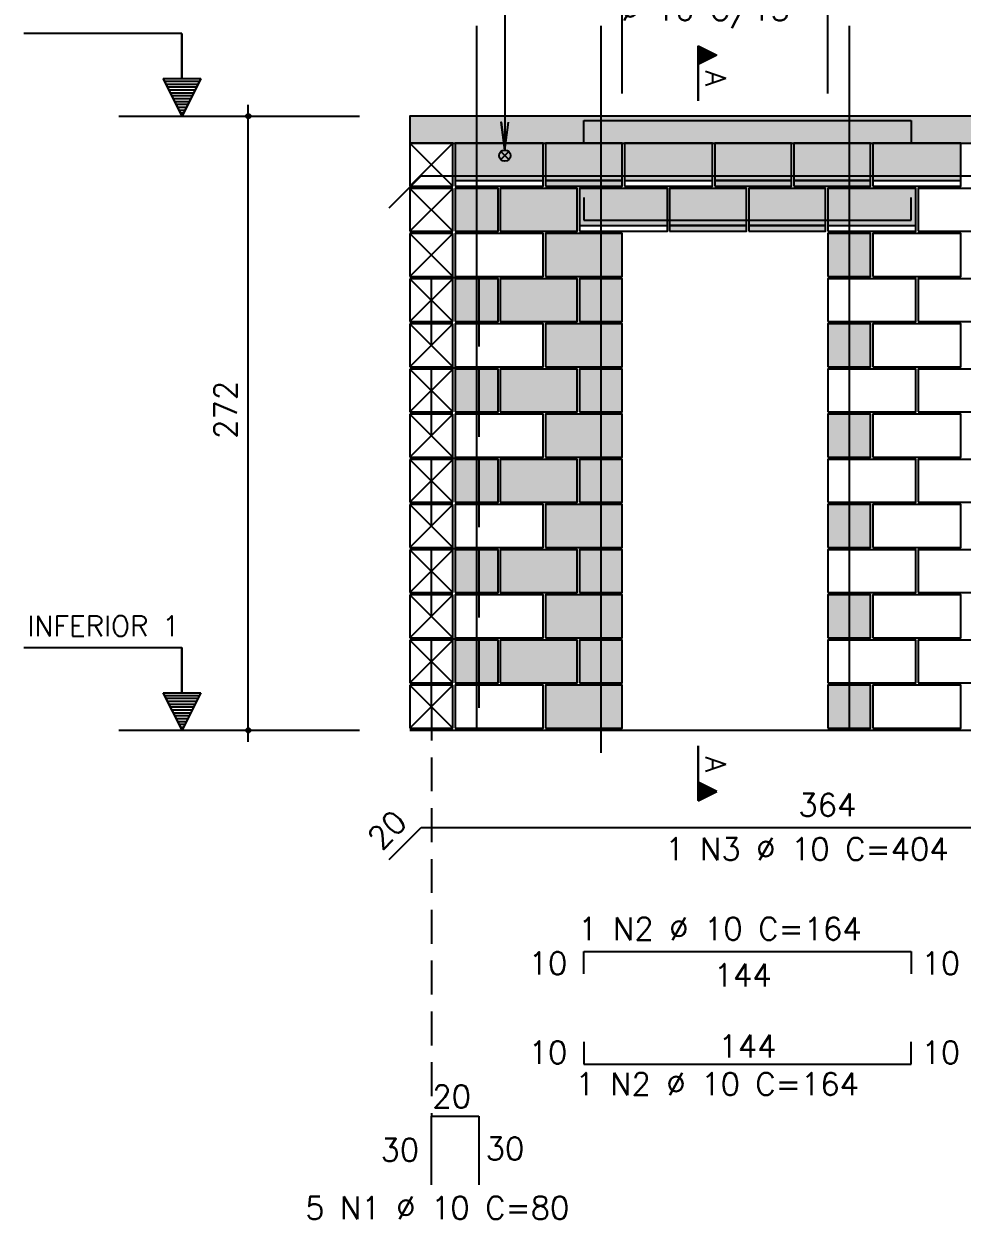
# Model space of a CAD drawing. Extents: x -1.9 to 86, y -1.6 to 60.9.
# Drawn here: x 22.91 to 31.22, y 44.72 to 55.3 of the extents above; entities that cross this region are included whole.
import ezdxf

# ---------------------------------------------------------------- set-up
doc = ezdxf.new("R2010")
doc.units = 0
doc.header["$MEASUREMENT"] = 0
doc.linetypes.add('ESTILO_TQS_0001', pattern=[0.45, 0.3, -0.15])
for name, color, linetype in [('PENA_01', 1, 'CONTINUOUS'), ('PENA_02', 2, 'CONTINUOUS'), ('PENA_03', 3, 'CONTINUOUS'), ('PENA_05', 5, 'CONTINUOUS'), ('PENA_09', 254, 'CONTINUOUS'), ('PENA_11', 252, 'CONTINUOUS'), ('PENA_21', 100, 'CONTINUOUS'), ('PENA_23', 50, 'CONTINUOUS')]:
    doc.layers.add(name, color=color, linetype=linetype)
doc.styles.get("Standard").update_dxf_attribs({"font": 'ROMANS.SHX'})

msp = doc.modelspace()

# ---------------------------------------------------------------- linework, layer by layer
at = {"layer": 'PENA_01', "linetype": 'Continuous'}
for p, q in [((28.206489, 54.687978), (28.206489, 55.839915)), ((30.026489, 54.687978), (30.026489, 55.839915)), ((23.748133, 54.487978), (25.878997, 54.487978)), ((27.131322, 54.173333), (27.202032, 54.102623)), ((27.131322, 54.102623), (27.202032, 54.173333)), ((26.726489, 53.917978), (27.506489, 53.917978)), ((27.526489, 53.917978), (28.206489, 53.917978)), ((28.226489, 53.917978), (29.006489, 53.917978)), ((29.026489, 53.917978), (29.706489, 53.917978)), ((29.726489, 53.917978), (30.406489, 53.917978)), ((30.426489, 53.917978), (31.206489, 53.917978)), ((27.826489, 53.517978), (28.606489, 53.517978)), ((28.626489, 53.517978), (29.306489, 53.517978)), ((29.326489, 53.517978), (30.006489, 53.517978)), ((30.026489, 53.517978), (30.806489, 53.517978)), ((23.748133, 49.047978), (25.878997, 49.047978))]:
    msp.add_line(p, q, dxfattribs=at)
at = {"layer": 'PENA_01', "linetype": 'ESTILO_TQS_0001'}
msp.add_line((26.516489, 49.257978), (26.516489, 45.631058), dxfattribs=at)
at = {"layer": 'PENA_01', "linetype": 'Continuous'}
msp.add_circle((27.166677, 54.137978), 0.05, dxfattribs=at)
at = {"layer": 'PENA_02', "linetype": 'Continuous'}
for p, q in [((26.706489, 54.247978), (26.326489, 54.247978)), ((26.326489, 54.247978), (26.326489, 53.867978)), ((26.706489, 53.867978), (26.706489, 54.247978)), ((26.326489, 53.867978), (26.706489, 53.867978)), ((26.706489, 53.847978), (26.326489, 53.847978)), ((26.326489, 53.847978), (26.326489, 53.467978)), ((26.706489, 53.467978), (26.706489, 53.847978)), ((26.326489, 53.467978), (26.706489, 53.467978)), ((26.706489, 53.447978), (26.326489, 53.447978)), ((26.326489, 53.447978), (26.326489, 53.067978)), ((26.706489, 53.067978), (26.706489, 53.447978)), ((26.326489, 53.067978), (26.706489, 53.067978)), ((26.706489, 53.047978), (26.326489, 53.047978)), ((26.326489, 53.047978), (26.326489, 52.667978)), ((26.706489, 52.667978), (26.706489, 53.047978)), ((26.326489, 52.667978), (26.706489, 52.667978)), ((26.706489, 52.647978), (26.326489, 52.647978)), ((26.326489, 52.647978), (26.326489, 52.267978)), ((26.706489, 52.267978), (26.706489, 52.647978)), ((26.326489, 52.267978), (26.706489, 52.267978)), ((26.706489, 52.247978), (26.326489, 52.247978)), ((26.326489, 52.247978), (26.326489, 51.867978)), ((26.706489, 51.867978), (26.706489, 52.247978)), ((26.326489, 51.867978), (26.706489, 51.867978)), ((26.706489, 51.847978), (26.326489, 51.847978)), ((26.326489, 51.847978), (26.326489, 51.467978)), ((26.706489, 51.467978), (26.706489, 51.847978)), ((26.326489, 51.467978), (26.706489, 51.467978)), ((26.706489, 51.447978), (26.326489, 51.447978)), ((26.326489, 51.447978), (26.326489, 51.067978)), ((26.706489, 51.067978), (26.706489, 51.447978)), ((26.326489, 51.067978), (26.706489, 51.067978)), ((26.706489, 51.047978), (26.326489, 51.047978)), ((26.326489, 51.047978), (26.326489, 50.667978)), ((26.706489, 50.667978), (26.706489, 51.047978)), ((26.326489, 50.667978), (26.706489, 50.667978)), ((26.706489, 50.647978), (26.326489, 50.647978)), ((26.326489, 50.647978), (26.326489, 50.267978)), ((26.706489, 50.267978), (26.706489, 50.647978)), ((26.326489, 50.267978), (26.706489, 50.267978)), ((26.706489, 50.247978), (26.326489, 50.247978)), ((26.326489, 50.247978), (26.326489, 49.867978)), ((26.706489, 49.867978), (26.706489, 50.247978)), ((26.326489, 49.867978), (26.706489, 49.867978)), ((26.706489, 49.847978), (26.326489, 49.847978)), ((26.326489, 49.847978), (26.326489, 49.467978)), ((26.706489, 49.467978), (26.706489, 49.847978)), ((26.326489, 49.467978), (26.706489, 49.467978)), ((26.706489, 49.447978), (26.326489, 49.447978)), ((26.326489, 49.447978), (26.326489, 49.067978)), ((26.706489, 49.067978), (26.706489, 49.447978)), ((26.326489, 49.067978), (26.706489, 49.067978)), ((26.326489, 49.047978), (34.026489, 49.047978))]:
    msp.add_line(p, q, dxfattribs=at)
for points in [[(26.326489, 54.247978), (33.806489, 54.247978), (33.806489, 54.487978), (26.326489, 54.487978), (26.326489, 54.247978)], [(26.726489, 53.867978), (27.506489, 53.867978), (27.506489, 54.247978), (26.726489, 54.247978), (26.726489, 53.867978)], [(27.526489, 53.867978), (28.206489, 53.867978), (28.206489, 54.247978), (27.526489, 54.247978), (27.526489, 53.867978)], [(28.226489, 53.867978), (29.006489, 53.867978), (29.006489, 54.247978), (28.226489, 54.247978), (28.226489, 53.867978)], [(29.026489, 53.867978), (29.706489, 53.867978), (29.706489, 54.247978), (29.026489, 54.247978), (29.026489, 53.867978)], [(29.726489, 53.867978), (30.406489, 53.867978), (30.406489, 54.247978), (29.726489, 54.247978), (29.726489, 53.867978)], [(30.426489, 53.867978), (31.206489, 53.867978), (31.206489, 54.247978), (30.426489, 54.247978), (30.426489, 53.867978)], [(26.726489, 53.467978), (27.106489, 53.467978), (27.106489, 53.847978), (26.726489, 53.847978), (26.726489, 53.467978)], [(27.126489, 53.467978), (27.806489, 53.467978), (27.806489, 53.847978), (27.126489, 53.847978), (27.126489, 53.467978)], [(27.826489, 53.467978), (28.606489, 53.467978), (28.606489, 53.847978), (27.826489, 53.847978), (27.826489, 53.467978)], [(28.626489, 53.467978), (29.306489, 53.467978), (29.306489, 53.847978), (28.626489, 53.847978), (28.626489, 53.467978)], [(29.326489, 53.467978), (30.006489, 53.467978), (30.006489, 53.847978), (29.326489, 53.847978), (29.326489, 53.467978)], [(30.026489, 53.467978), (30.806489, 53.467978), (30.806489, 53.847978), (30.026489, 53.847978), (30.026489, 53.467978)], [(30.826489, 53.467978), (31.606489, 53.467978), (31.606489, 53.847978), (30.826489, 53.847978), (30.826489, 53.467978)], [(26.726489, 53.067978), (27.506489, 53.067978), (27.506489, 53.447978), (26.726489, 53.447978), (26.726489, 53.067978)], [(27.526489, 53.067978), (28.206489, 53.067978), (28.206489, 53.447978), (27.526489, 53.447978), (27.526489, 53.067978)], [(30.026489, 53.067978), (30.406489, 53.067978), (30.406489, 53.447978), (30.026489, 53.447978), (30.026489, 53.067978)], [(30.426489, 53.067978), (31.206489, 53.067978), (31.206489, 53.447978), (30.426489, 53.447978), (30.426489, 53.067978)], [(26.726489, 52.667978), (27.106489, 52.667978), (27.106489, 53.047978), (26.726489, 53.047978), (26.726489, 52.667978)], [(27.126489, 52.667978), (27.806489, 52.667978), (27.806489, 53.047978), (27.126489, 53.047978), (27.126489, 52.667978)], [(27.826489, 52.667978), (28.206489, 52.667978), (28.206489, 53.047978), (27.826489, 53.047978), (27.826489, 52.667978)], [(30.026489, 52.667978), (30.806489, 52.667978), (30.806489, 53.047978), (30.026489, 53.047978), (30.026489, 52.667978)], [(30.826489, 52.667978), (31.606489, 52.667978), (31.606489, 53.047978), (30.826489, 53.047978), (30.826489, 52.667978)], [(26.726489, 52.267978), (27.506489, 52.267978), (27.506489, 52.647978), (26.726489, 52.647978), (26.726489, 52.267978)], [(27.526489, 52.267978), (28.206489, 52.267978), (28.206489, 52.647978), (27.526489, 52.647978), (27.526489, 52.267978)], [(30.026489, 52.267978), (30.406489, 52.267978), (30.406489, 52.647978), (30.026489, 52.647978), (30.026489, 52.267978)], [(30.426489, 52.267978), (31.206489, 52.267978), (31.206489, 52.647978), (30.426489, 52.647978), (30.426489, 52.267978)], [(26.726489, 51.867978), (27.106489, 51.867978), (27.106489, 52.247978), (26.726489, 52.247978), (26.726489, 51.867978)], [(27.126489, 51.867978), (27.806489, 51.867978), (27.806489, 52.247978), (27.126489, 52.247978), (27.126489, 51.867978)], [(27.826489, 51.867978), (28.206489, 51.867978), (28.206489, 52.247978), (27.826489, 52.247978), (27.826489, 51.867978)], [(30.026489, 51.867978), (30.806489, 51.867978), (30.806489, 52.247978), (30.026489, 52.247978), (30.026489, 51.867978)], [(30.826489, 51.867978), (31.606489, 51.867978), (31.606489, 52.247978), (30.826489, 52.247978), (30.826489, 51.867978)], [(26.726489, 51.467978), (27.506489, 51.467978), (27.506489, 51.847978), (26.726489, 51.847978), (26.726489, 51.467978)], [(27.526489, 51.467978), (28.206489, 51.467978), (28.206489, 51.847978), (27.526489, 51.847978), (27.526489, 51.467978)], [(30.026489, 51.467978), (30.406489, 51.467978), (30.406489, 51.847978), (30.026489, 51.847978), (30.026489, 51.467978)], [(30.426489, 51.467978), (31.206489, 51.467978), (31.206489, 51.847978), (30.426489, 51.847978), (30.426489, 51.467978)], [(26.726489, 51.067978), (27.106489, 51.067978), (27.106489, 51.447978), (26.726489, 51.447978), (26.726489, 51.067978)], [(27.126489, 51.067978), (27.806489, 51.067978), (27.806489, 51.447978), (27.126489, 51.447978), (27.126489, 51.067978)], [(27.826489, 51.067978), (28.206489, 51.067978), (28.206489, 51.447978), (27.826489, 51.447978), (27.826489, 51.067978)], [(30.026489, 51.067978), (30.806489, 51.067978), (30.806489, 51.447978), (30.026489, 51.447978), (30.026489, 51.067978)], [(30.826489, 51.067978), (31.606489, 51.067978), (31.606489, 51.447978), (30.826489, 51.447978), (30.826489, 51.067978)], [(26.726489, 50.667978), (27.506489, 50.667978), (27.506489, 51.047978), (26.726489, 51.047978), (26.726489, 50.667978)], [(27.526489, 50.667978), (28.206489, 50.667978), (28.206489, 51.047978), (27.526489, 51.047978), (27.526489, 50.667978)], [(30.026489, 50.667978), (30.406489, 50.667978), (30.406489, 51.047978), (30.026489, 51.047978), (30.026489, 50.667978)], [(30.426489, 50.667978), (31.206489, 50.667978), (31.206489, 51.047978), (30.426489, 51.047978), (30.426489, 50.667978)], [(26.726489, 50.267978), (27.106489, 50.267978), (27.106489, 50.647978), (26.726489, 50.647978), (26.726489, 50.267978)], [(27.126489, 50.267978), (27.806489, 50.267978), (27.806489, 50.647978), (27.126489, 50.647978), (27.126489, 50.267978)], [(27.826489, 50.267978), (28.206489, 50.267978), (28.206489, 50.647978), (27.826489, 50.647978), (27.826489, 50.267978)], [(30.026489, 50.267978), (30.806489, 50.267978), (30.806489, 50.647978), (30.026489, 50.647978), (30.026489, 50.267978)], [(30.826489, 50.267978), (31.606489, 50.267978), (31.606489, 50.647978), (30.826489, 50.647978), (30.826489, 50.267978)], [(26.726489, 49.867978), (27.506489, 49.867978), (27.506489, 50.247978), (26.726489, 50.247978), (26.726489, 49.867978)], [(27.526489, 49.867978), (28.206489, 49.867978), (28.206489, 50.247978), (27.526489, 50.247978), (27.526489, 49.867978)], [(30.026489, 49.867978), (30.406489, 49.867978), (30.406489, 50.247978), (30.026489, 50.247978), (30.026489, 49.867978)], [(30.426489, 49.867978), (31.206489, 49.867978), (31.206489, 50.247978), (30.426489, 50.247978), (30.426489, 49.867978)], [(26.726489, 49.467978), (27.106489, 49.467978), (27.106489, 49.847978), (26.726489, 49.847978), (26.726489, 49.467978)], [(27.126489, 49.467978), (27.806489, 49.467978), (27.806489, 49.847978), (27.126489, 49.847978), (27.126489, 49.467978)], [(27.826489, 49.467978), (28.206489, 49.467978), (28.206489, 49.847978), (27.826489, 49.847978), (27.826489, 49.467978)], [(30.026489, 49.467978), (30.806489, 49.467978), (30.806489, 49.847978), (30.026489, 49.847978), (30.026489, 49.467978)], [(30.826489, 49.467978), (31.606489, 49.467978), (31.606489, 49.847978), (30.826489, 49.847978), (30.826489, 49.467978)], [(26.726489, 49.067978), (27.506489, 49.067978), (27.506489, 49.447978), (26.726489, 49.447978), (26.726489, 49.067978)], [(27.526489, 49.067978), (28.206489, 49.067978), (28.206489, 49.447978), (27.526489, 49.447978), (27.526489, 49.067978)], [(30.026489, 49.067978), (30.406489, 49.067978), (30.406489, 49.447978), (30.026489, 49.447978), (30.026489, 49.067978)], [(30.426489, 49.067978), (31.206489, 49.067978), (31.206489, 49.447978), (30.426489, 49.447978), (30.426489, 49.067978)]]:
    msp.add_lwpolyline(points, dxfattribs=at)
for centre, radius in [((24.894279, 54.487978), 0.02), ((24.894279, 54.487978), 0.01), ((24.894279, 49.047978), 0.02), ((24.894279, 49.047978), 0.01)]:
    msp.add_circle(centre, radius, dxfattribs=at)
at = {"layer": 'PENA_03', "linetype": 'Continuous'}
for p, q in [((24.307132, 55.219843), (22.907132, 55.219843)), ((24.307132, 54.819843), (24.307132, 55.219843)), ((24.308532, 54.819843), (24.308532, 55.221243)), ((28.878019, 54.623085), (28.878019, 55.109467)), ((28.878019, 55.109467), (29.043952, 55.026501)), ((28.878714, 55.108339), (29.042391, 55.026501)), ((28.878715, 55.108339), (28.878715, 54.944662)), ((28.890783, 55.103085), (28.890783, 54.949916)), ((28.903547, 55.096703), (28.903547, 54.956298)), ((28.916311, 55.090321), (28.916311, 54.96268)), ((28.929075, 55.083939), (28.929075, 54.969062)), ((28.941839, 55.077557), (28.941839, 54.975444)), ((28.954603, 55.071175), (28.954603, 54.981826)), ((28.967367, 55.064793), (28.967367, 54.988208)), ((28.980131, 55.058411), (28.980131, 54.99459)), ((28.992895, 55.052029), (28.992895, 55.000972)), ((29.043952, 55.026501), (28.878714, 54.943882)), ((29.042391, 55.026501), (28.878715, 54.944662)), ((28.878715, 54.943882), (28.878715, 54.623085)), ((29.005659, 55.045647), (29.005659, 55.007354)), ((29.018424, 55.039265), (29.018424, 55.013736)), ((29.031188, 55.032883), (29.031188, 55.020119)), ((24.307832, 54.487978), (24.141899, 54.819843)), ((24.141899, 54.819843), (24.307132, 54.819843)), ((24.307832, 54.4911), (24.144155, 54.818452)), ((24.471508, 54.818452), (24.144155, 54.818452)), ((24.461001, 54.794315), (24.154662, 54.794315)), ((24.448237, 54.768787), (24.167427, 54.768787)), ((24.435473, 54.743259), (24.180191, 54.743259)), ((24.473765, 54.819843), (24.307832, 54.487978)), ((24.471508, 54.818453), (24.307832, 54.491099)), ((24.308532, 54.819843), (24.473765, 54.819843)), ((24.422708, 54.717731), (24.192955, 54.717731)), ((24.409944, 54.692203), (24.205719, 54.692203)), ((24.39718, 54.666675), (24.218483, 54.666675)), ((24.384416, 54.641147), (24.231247, 54.641147)), ((24.371652, 54.615619), (24.244011, 54.615619)), ((24.358888, 54.590091), (24.256775, 54.590091)), ((24.346124, 54.564563), (24.269539, 54.564563)), ((24.33336, 54.539034), (24.282303, 54.539034)), ((24.894279, 48.947445), (24.894279, 54.587978)), ((24.320596, 54.513506), (24.295068, 54.513506)), ((28.206489, 54.487978), (28.206489, 54.487978)), ((30.026489, 54.487978), (30.026489, 54.487978)), ((26.326489, 53.867978), (26.706489, 54.247978)), ((26.706489, 53.867978), (26.326489, 54.247978)), ((26.326489, 53.467978), (26.706489, 53.847978)), ((26.706489, 53.467978), (26.326489, 53.847978)), ((26.326489, 53.067978), (26.706489, 53.447978)), ((26.706489, 53.067978), (26.326489, 53.447978)), ((26.326489, 52.667978), (26.706489, 53.047978)), ((26.706489, 52.667978), (26.326489, 53.047978)), ((26.326489, 52.267978), (26.706489, 52.647978)), ((26.706489, 52.267978), (26.326489, 52.647978)), ((26.326489, 51.867978), (26.706489, 52.247978)), ((26.706489, 51.867978), (26.326489, 52.247978)), ((26.326489, 51.467978), (26.706489, 51.847978)), ((26.706489, 51.467978), (26.326489, 51.847978)), ((26.326489, 51.067978), (26.706489, 51.447978)), ((26.706489, 51.067978), (26.326489, 51.447978)), ((26.326489, 50.667978), (26.706489, 51.047978)), ((26.706489, 50.667978), (26.326489, 51.047978)), ((26.326489, 50.267978), (26.706489, 50.647978)), ((26.706489, 50.267978), (26.326489, 50.647978)), ((26.326489, 49.867978), (26.706489, 50.247978)), ((26.706489, 49.867978), (26.326489, 50.247978)), ((24.307132, 49.779843), (22.907132, 49.779843)), ((24.307132, 49.379843), (24.307132, 49.779843)), ((24.308532, 49.379843), (24.308532, 49.781243)), ((26.326489, 49.467978), (26.706489, 49.847978)), ((26.706489, 49.467978), (26.326489, 49.847978)), ((26.326489, 49.067978), (26.706489, 49.447978)), ((26.706489, 49.067978), (26.326489, 49.447978)), ((24.307832, 49.047978), (24.141899, 49.379843)), ((24.141899, 49.379843), (24.307132, 49.379843)), ((24.307832, 49.0511), (24.144155, 49.378452)), ((24.471508, 49.378452), (24.144155, 49.378452)), ((24.461001, 49.354315), (24.154662, 49.354315)), ((24.473765, 49.379843), (24.307832, 49.047978)), ((24.471508, 49.378453), (24.307832, 49.051099)), ((24.308532, 49.379843), (24.473765, 49.379843)), ((24.448237, 49.328787), (24.167427, 49.328787)), ((24.435473, 49.303259), (24.180191, 49.303259)), ((24.422708, 49.277731), (24.192955, 49.277731)), ((24.409944, 49.252203), (24.205719, 49.252203)), ((24.39718, 49.226675), (24.218483, 49.226675)), ((24.384416, 49.201147), (24.231247, 49.201147)), ((24.371652, 49.175619), (24.244011, 49.175619)), ((24.358888, 49.150091), (24.256775, 49.150091)), ((24.346124, 49.124563), (24.269539, 49.124563)), ((24.33336, 49.099034), (24.282303, 49.099034)), ((24.320596, 49.073506), (24.295068, 49.073506)), ((28.878019, 48.910913), (28.878019, 48.424531)), ((28.878715, 48.590116), (28.878715, 48.910913)), ((29.043952, 48.507497), (28.878714, 48.590116)), ((28.878715, 48.425659), (28.878715, 48.589336)), ((29.042391, 48.507497), (28.878715, 48.589336)), ((28.878019, 48.424531), (29.043952, 48.507497)), ((28.878714, 48.425659), (29.042391, 48.507497)), ((28.890783, 48.430913), (28.890783, 48.584082)), ((28.903547, 48.437295), (28.903547, 48.5777)), ((28.916311, 48.443677), (28.916311, 48.571318)), ((28.929075, 48.450059), (28.929075, 48.564936)), ((28.941839, 48.456441), (28.941839, 48.558554)), ((28.954603, 48.462823), (28.954603, 48.552172)), ((28.967367, 48.469205), (28.967367, 48.54579)), ((28.980131, 48.475587), (28.980131, 48.539408)), ((28.992895, 48.481969), (28.992895, 48.533026)), ((29.005659, 48.488351), (29.005659, 48.526644)), ((29.018424, 48.494733), (29.018424, 48.520262)), ((29.031188, 48.501115), (29.031188, 48.513879))]:
    msp.add_line(p, q, dxfattribs=at)
msp.add_lwpolyline([(28.760953, 56.44787), (27.166677, 56.44787), (27.166677, 54.187978), (27.134045, 54.435839), (27.166677, 54.187978), (27.199309, 54.435839)], dxfattribs=at)
at = {"layer": 'PENA_05', "linetype": 'Continuous'}
for p, q in [((27.866489, 54.247978), (27.866489, 54.447978)), ((27.866489, 54.447978), (30.766489, 54.447978)), ((30.766489, 54.447978), (30.766489, 54.247978)), ((26.143646, 53.675135), (26.426489, 53.957978)), ((26.426489, 53.957978), (33.706489, 53.957978)), ((27.866489, 53.767978), (27.866489, 53.567978)), ((30.766489, 53.567978), (30.766489, 53.767978)), ((27.866489, 53.567978), (30.766489, 53.567978)), ((26.516489, 52.447978), (26.516489, 53.057978)), ((26.516489, 53.057978), (26.936489, 53.057978)), ((26.936489, 53.057978), (26.936489, 52.447978)), ((26.516489, 51.647978), (26.516489, 52.257978)), ((26.516489, 52.257978), (26.936489, 52.257978)), ((26.936489, 52.257978), (26.936489, 51.647978)), ((26.516489, 50.847978), (26.516489, 51.457978)), ((26.516489, 51.457978), (26.936489, 51.457978)), ((26.936489, 51.457978), (26.936489, 50.847978)), ((26.516489, 50.047978), (26.516489, 50.657978)), ((26.516489, 50.657978), (26.936489, 50.657978)), ((26.936489, 50.657978), (26.936489, 50.047978)), ((26.516489, 49.247978), (26.516489, 49.857978)), ((26.516489, 49.857978), (26.936489, 49.857978)), ((26.936489, 49.857978), (26.936489, 49.247978)), ((26.143646, 47.904265), (26.426489, 48.187108)), ((26.426489, 48.187108), (33.706489, 48.187108)), ((27.866489, 46.890283), (27.866489, 47.090283)), ((27.866489, 47.090283), (30.766489, 47.090283)), ((30.766489, 47.090283), (30.766489, 46.890283)), ((27.866489, 46.290283), (27.866489, 46.090283)), ((30.766489, 46.090283), (30.766489, 46.290283)), ((27.866489, 46.090283), (30.766489, 46.090283)), ((26.516489, 45.021058), (26.516489, 45.631058)), ((26.516489, 45.631058), (26.936489, 45.631058)), ((26.936489, 45.631058), (26.936489, 45.021058))]:
    msp.add_line(p, q, dxfattribs=at)
for points in [[(26.916489, 55.287978), (26.916489, 49.047978)], [(28.016489, 55.287978), (28.016489, 48.847978)], [(30.216489, 55.287978), (30.216489, 49.047978)]]:
    msp.add_lwpolyline(points, dxfattribs=at)
at = {"layer": 'PENA_09', "linetype": 'Continuous'}
for points in [[(26.726489, 53.917978), (27.506489, 53.917978), (27.506489, 54.247978), (26.726489, 54.247978), (26.726489, 53.917978)], [(27.526489, 53.917978), (28.206489, 53.917978), (28.206489, 54.247978), (27.526489, 54.247978), (27.526489, 53.917978)], [(28.226489, 53.917978), (29.006489, 53.917978), (29.006489, 54.247978), (28.226489, 54.247978), (28.226489, 53.917978)], [(29.026489, 53.917978), (29.706489, 53.917978), (29.706489, 54.247978), (29.026489, 54.247978), (29.026489, 53.917978)], [(29.726489, 53.917978), (30.406489, 53.917978), (30.406489, 54.247978), (29.726489, 54.247978), (29.726489, 53.917978)], [(30.426489, 53.917978), (31.206489, 53.917978), (31.206489, 54.247978), (30.426489, 54.247978), (30.426489, 53.917978)], [(27.826489, 53.517978), (28.606489, 53.517978), (28.606489, 53.847978), (27.826489, 53.847978), (27.826489, 53.517978)], [(28.626489, 53.517978), (29.306489, 53.517978), (29.306489, 53.847978), (28.626489, 53.847978), (28.626489, 53.517978)], [(29.326489, 53.517978), (30.006489, 53.517978), (30.006489, 53.847978), (29.326489, 53.847978), (29.326489, 53.517978)], [(30.026489, 53.517978), (30.806489, 53.517978), (30.806489, 53.847978), (30.026489, 53.847978), (30.026489, 53.517978)]]:
    msp.add_lwpolyline(points, dxfattribs=at)
for points in [[(26.726489, 53.917978), (27.506489, 53.917978), (27.506489, 54.247978)], [(26.726489, 53.917978), (27.506489, 54.247978), (26.726489, 54.247978)], [(26.726489, 53.917978), (26.726489, 54.247978), (26.726489, 53.917978)], [(27.526489, 53.917978), (28.206489, 53.917978), (28.206489, 54.247978)], [(27.526489, 53.917978), (28.206489, 54.247978), (27.526489, 54.247978)], [(27.526489, 53.917978), (27.526489, 54.247978), (27.526489, 53.917978)], [(28.226489, 53.917978), (29.006489, 53.917978), (29.006489, 54.247978)], [(28.226489, 53.917978), (29.006489, 54.247978), (28.226489, 54.247978)], [(28.226489, 53.917978), (28.226489, 54.247978), (28.226489, 53.917978)], [(29.026489, 53.917978), (29.706489, 53.917978), (29.706489, 54.247978)], [(29.026489, 53.917978), (29.706489, 54.247978), (29.026489, 54.247978)], [(29.026489, 53.917978), (29.026489, 54.247978), (29.026489, 53.917978)], [(29.726489, 53.917978), (30.406489, 53.917978), (30.406489, 54.247978)], [(29.726489, 53.917978), (30.406489, 54.247978), (29.726489, 54.247978)], [(29.726489, 53.917978), (29.726489, 54.247978), (29.726489, 53.917978)], [(30.426489, 53.917978), (31.206489, 53.917978), (31.206489, 54.247978)], [(30.426489, 53.917978), (31.206489, 54.247978), (30.426489, 54.247978)], [(30.426489, 53.917978), (30.426489, 54.247978), (30.426489, 53.917978)], [(27.826489, 53.517978), (28.606489, 53.517978), (28.606489, 53.847978)], [(27.826489, 53.517978), (28.606489, 53.847978), (27.826489, 53.847978)], [(27.826489, 53.517978), (27.826489, 53.847978), (27.826489, 53.517978)], [(28.626489, 53.517978), (29.306489, 53.517978), (29.306489, 53.847978)], [(28.626489, 53.517978), (29.306489, 53.847978), (28.626489, 53.847978)], [(28.626489, 53.517978), (28.626489, 53.847978), (28.626489, 53.517978)], [(29.326489, 53.517978), (30.006489, 53.517978), (30.006489, 53.847978)], [(29.326489, 53.517978), (30.006489, 53.847978), (29.326489, 53.847978)], [(29.326489, 53.517978), (29.326489, 53.847978), (29.326489, 53.517978)], [(30.026489, 53.517978), (30.806489, 53.517978), (30.806489, 53.847978)], [(30.026489, 53.517978), (30.806489, 53.847978), (30.026489, 53.847978)], [(30.026489, 53.517978), (30.026489, 53.847978), (30.026489, 53.517978)]]:
    msp.add_solid(points, dxfattribs=at)
at = {"layer": 'PENA_11', "linetype": 'Continuous'}
for points in [[(26.326489, 54.247978), (33.806489, 54.247978), (33.806489, 54.487978)], [(26.326489, 54.247978), (33.806489, 54.487978), (26.326489, 54.487978)], [(26.326489, 54.247978), (26.326489, 54.487978), (26.326489, 54.247978)]]:
    msp.add_solid(points, dxfattribs=at)
at = {"layer": 'PENA_21', "linetype": 'Continuous'}
for points in [[(27.526489, 53.867978), (28.206489, 53.867978), (28.206489, 53.917978), (27.526489, 53.917978), (27.526489, 53.867978)], [(29.026489, 53.867978), (29.706489, 53.867978), (29.706489, 53.917978), (29.026489, 53.917978), (29.026489, 53.867978)], [(29.726489, 53.867978), (30.406489, 53.867978), (30.406489, 53.917978), (29.726489, 53.917978), (29.726489, 53.867978)], [(27.126489, 53.467978), (27.806489, 53.467978), (27.806489, 53.847978), (27.126489, 53.847978), (27.126489, 53.467978)], [(28.626489, 53.467978), (29.306489, 53.467978), (29.306489, 53.517978), (28.626489, 53.517978), (28.626489, 53.467978)], [(29.326489, 53.467978), (30.006489, 53.467978), (30.006489, 53.517978), (29.326489, 53.517978), (29.326489, 53.467978)], [(27.526489, 53.067978), (28.206489, 53.067978), (28.206489, 53.447978), (27.526489, 53.447978), (27.526489, 53.067978)], [(27.126489, 52.667978), (27.806489, 52.667978), (27.806489, 53.047978), (27.126489, 53.047978), (27.126489, 52.667978)], [(27.526489, 52.267978), (28.206489, 52.267978), (28.206489, 52.647978), (27.526489, 52.647978), (27.526489, 52.267978)], [(27.126489, 51.867978), (27.806489, 51.867978), (27.806489, 52.247978), (27.126489, 52.247978), (27.126489, 51.867978)], [(27.526489, 51.467978), (28.206489, 51.467978), (28.206489, 51.847978), (27.526489, 51.847978), (27.526489, 51.467978)], [(27.126489, 51.067978), (27.806489, 51.067978), (27.806489, 51.447978), (27.126489, 51.447978), (27.126489, 51.067978)], [(27.526489, 50.667978), (28.206489, 50.667978), (28.206489, 51.047978), (27.526489, 51.047978), (27.526489, 50.667978)], [(27.126489, 50.267978), (27.806489, 50.267978), (27.806489, 50.647978), (27.126489, 50.647978), (27.126489, 50.267978)], [(27.526489, 49.867978), (28.206489, 49.867978), (28.206489, 50.247978), (27.526489, 50.247978), (27.526489, 49.867978)], [(27.126489, 49.467978), (27.806489, 49.467978), (27.806489, 49.847978), (27.126489, 49.847978), (27.126489, 49.467978)], [(27.526489, 49.067978), (28.206489, 49.067978), (28.206489, 49.447978), (27.526489, 49.447978), (27.526489, 49.067978)]]:
    msp.add_lwpolyline(points, dxfattribs=at)
for points in [[(27.526489, 53.867978), (28.206489, 53.867978), (28.206489, 53.917978)], [(27.526489, 53.867978), (28.206489, 53.917978), (27.526489, 53.917978)], [(27.526489, 53.867978), (27.526489, 53.917978), (27.526489, 53.867978)], [(29.026489, 53.867978), (29.706489, 53.867978), (29.706489, 53.917978)], [(29.026489, 53.867978), (29.706489, 53.917978), (29.026489, 53.917978)], [(29.026489, 53.867978), (29.026489, 53.917978), (29.026489, 53.867978)], [(29.726489, 53.867978), (30.406489, 53.867978), (30.406489, 53.917978)], [(29.726489, 53.867978), (30.406489, 53.917978), (29.726489, 53.917978)], [(29.726489, 53.867978), (29.726489, 53.917978), (29.726489, 53.867978)], [(27.126489, 53.467978), (27.806489, 53.467978), (27.806489, 53.847978)], [(27.126489, 53.467978), (27.806489, 53.847978), (27.126489, 53.847978)], [(27.126489, 53.467978), (27.126489, 53.847978), (27.126489, 53.467978)], [(28.626489, 53.467978), (29.306489, 53.467978), (29.306489, 53.517978)], [(28.626489, 53.467978), (29.306489, 53.517978), (28.626489, 53.517978)], [(28.626489, 53.467978), (28.626489, 53.517978), (28.626489, 53.467978)], [(29.326489, 53.467978), (30.006489, 53.467978), (30.006489, 53.517978)], [(29.326489, 53.467978), (30.006489, 53.517978), (29.326489, 53.517978)], [(29.326489, 53.467978), (29.326489, 53.517978), (29.326489, 53.467978)], [(27.526489, 53.067978), (28.206489, 53.067978), (28.206489, 53.447978)], [(27.526489, 53.067978), (28.206489, 53.447978), (27.526489, 53.447978)], [(27.526489, 53.067978), (27.526489, 53.447978), (27.526489, 53.067978)], [(27.126489, 52.667978), (27.806489, 52.667978), (27.806489, 53.047978)], [(27.126489, 52.667978), (27.806489, 53.047978), (27.126489, 53.047978)], [(27.126489, 52.667978), (27.126489, 53.047978), (27.126489, 52.667978)], [(27.526489, 52.267978), (28.206489, 52.267978), (28.206489, 52.647978)], [(27.526489, 52.267978), (28.206489, 52.647978), (27.526489, 52.647978)], [(27.526489, 52.267978), (27.526489, 52.647978), (27.526489, 52.267978)], [(27.126489, 51.867978), (27.806489, 51.867978), (27.806489, 52.247978)], [(27.126489, 51.867978), (27.806489, 52.247978), (27.126489, 52.247978)], [(27.126489, 51.867978), (27.126489, 52.247978), (27.126489, 51.867978)], [(27.526489, 51.467978), (28.206489, 51.467978), (28.206489, 51.847978)], [(27.526489, 51.467978), (28.206489, 51.847978), (27.526489, 51.847978)], [(27.526489, 51.467978), (27.526489, 51.847978), (27.526489, 51.467978)], [(27.126489, 51.067978), (27.806489, 51.067978), (27.806489, 51.447978)], [(27.126489, 51.067978), (27.806489, 51.447978), (27.126489, 51.447978)], [(27.126489, 51.067978), (27.126489, 51.447978), (27.126489, 51.067978)], [(27.526489, 50.667978), (28.206489, 50.667978), (28.206489, 51.047978)], [(27.526489, 50.667978), (28.206489, 51.047978), (27.526489, 51.047978)], [(27.526489, 50.667978), (27.526489, 51.047978), (27.526489, 50.667978)], [(27.126489, 50.267978), (27.806489, 50.267978), (27.806489, 50.647978)], [(27.126489, 50.267978), (27.806489, 50.647978), (27.126489, 50.647978)], [(27.126489, 50.267978), (27.126489, 50.647978), (27.126489, 50.267978)], [(27.526489, 49.867978), (28.206489, 49.867978), (28.206489, 50.247978)], [(27.526489, 49.867978), (28.206489, 50.247978), (27.526489, 50.247978)], [(27.526489, 49.867978), (27.526489, 50.247978), (27.526489, 49.867978)], [(27.126489, 49.467978), (27.806489, 49.467978), (27.806489, 49.847978)], [(27.126489, 49.467978), (27.806489, 49.847978), (27.126489, 49.847978)], [(27.126489, 49.467978), (27.126489, 49.847978), (27.126489, 49.467978)], [(27.526489, 49.067978), (28.206489, 49.067978), (28.206489, 49.447978)], [(27.526489, 49.067978), (28.206489, 49.447978), (27.526489, 49.447978)], [(27.526489, 49.067978), (27.526489, 49.447978), (27.526489, 49.067978)]]:
    msp.add_solid(points, dxfattribs=at)
at = {"layer": 'PENA_23', "linetype": 'Continuous'}
for points in [[(26.726489, 53.467978), (27.106489, 53.467978), (27.106489, 53.847978), (26.726489, 53.847978), (26.726489, 53.467978)], [(30.026489, 53.067978), (30.406489, 53.067978), (30.406489, 53.447978), (30.026489, 53.447978), (30.026489, 53.067978)], [(26.726489, 52.667978), (27.106489, 52.667978), (27.106489, 53.047978), (26.726489, 53.047978), (26.726489, 52.667978)], [(27.826489, 52.667978), (28.206489, 52.667978), (28.206489, 53.047978), (27.826489, 53.047978), (27.826489, 52.667978)], [(30.026489, 52.267978), (30.406489, 52.267978), (30.406489, 52.647978), (30.026489, 52.647978), (30.026489, 52.267978)], [(26.726489, 51.867978), (27.106489, 51.867978), (27.106489, 52.247978), (26.726489, 52.247978), (26.726489, 51.867978)], [(27.826489, 51.867978), (28.206489, 51.867978), (28.206489, 52.247978), (27.826489, 52.247978), (27.826489, 51.867978)], [(30.026489, 51.467978), (30.406489, 51.467978), (30.406489, 51.847978), (30.026489, 51.847978), (30.026489, 51.467978)], [(26.726489, 51.067978), (27.106489, 51.067978), (27.106489, 51.447978), (26.726489, 51.447978), (26.726489, 51.067978)], [(27.826489, 51.067978), (28.206489, 51.067978), (28.206489, 51.447978), (27.826489, 51.447978), (27.826489, 51.067978)], [(30.026489, 50.667978), (30.406489, 50.667978), (30.406489, 51.047978), (30.026489, 51.047978), (30.026489, 50.667978)], [(26.726489, 50.267978), (27.106489, 50.267978), (27.106489, 50.647978), (26.726489, 50.647978), (26.726489, 50.267978)], [(27.826489, 50.267978), (28.206489, 50.267978), (28.206489, 50.647978), (27.826489, 50.647978), (27.826489, 50.267978)], [(30.026489, 49.867978), (30.406489, 49.867978), (30.406489, 50.247978), (30.026489, 50.247978), (30.026489, 49.867978)], [(26.726489, 49.467978), (27.106489, 49.467978), (27.106489, 49.847978), (26.726489, 49.847978), (26.726489, 49.467978)], [(27.826489, 49.467978), (28.206489, 49.467978), (28.206489, 49.847978), (27.826489, 49.847978), (27.826489, 49.467978)], [(30.026489, 49.067978), (30.406489, 49.067978), (30.406489, 49.447978), (30.026489, 49.447978), (30.026489, 49.067978)]]:
    msp.add_lwpolyline(points, dxfattribs=at)
for points in [[(26.726489, 53.467978), (27.106489, 53.467978), (27.106489, 53.847978)], [(26.726489, 53.467978), (27.106489, 53.847978), (26.726489, 53.847978)], [(26.726489, 53.467978), (26.726489, 53.847978), (26.726489, 53.467978)], [(30.026489, 53.067978), (30.406489, 53.067978), (30.406489, 53.447978)], [(30.026489, 53.067978), (30.406489, 53.447978), (30.026489, 53.447978)], [(30.026489, 53.067978), (30.026489, 53.447978), (30.026489, 53.067978)], [(26.726489, 52.667978), (27.106489, 52.667978), (27.106489, 53.047978)], [(26.726489, 52.667978), (27.106489, 53.047978), (26.726489, 53.047978)], [(26.726489, 52.667978), (26.726489, 53.047978), (26.726489, 52.667978)], [(27.826489, 52.667978), (28.206489, 52.667978), (28.206489, 53.047978)], [(27.826489, 52.667978), (28.206489, 53.047978), (27.826489, 53.047978)], [(27.826489, 52.667978), (27.826489, 53.047978), (27.826489, 52.667978)], [(30.026489, 52.267978), (30.406489, 52.267978), (30.406489, 52.647978)], [(30.026489, 52.267978), (30.406489, 52.647978), (30.026489, 52.647978)], [(30.026489, 52.267978), (30.026489, 52.647978), (30.026489, 52.267978)], [(26.726489, 51.867978), (27.106489, 51.867978), (27.106489, 52.247978)], [(26.726489, 51.867978), (27.106489, 52.247978), (26.726489, 52.247978)], [(26.726489, 51.867978), (26.726489, 52.247978), (26.726489, 51.867978)], [(27.826489, 51.867978), (28.206489, 51.867978), (28.206489, 52.247978)], [(27.826489, 51.867978), (28.206489, 52.247978), (27.826489, 52.247978)], [(27.826489, 51.867978), (27.826489, 52.247978), (27.826489, 51.867978)], [(30.026489, 51.467978), (30.406489, 51.467978), (30.406489, 51.847978)], [(30.026489, 51.467978), (30.406489, 51.847978), (30.026489, 51.847978)], [(30.026489, 51.467978), (30.026489, 51.847978), (30.026489, 51.467978)], [(26.726489, 51.067978), (27.106489, 51.067978), (27.106489, 51.447978)], [(26.726489, 51.067978), (27.106489, 51.447978), (26.726489, 51.447978)], [(26.726489, 51.067978), (26.726489, 51.447978), (26.726489, 51.067978)], [(27.826489, 51.067978), (28.206489, 51.067978), (28.206489, 51.447978)], [(27.826489, 51.067978), (28.206489, 51.447978), (27.826489, 51.447978)], [(27.826489, 51.067978), (27.826489, 51.447978), (27.826489, 51.067978)], [(30.026489, 50.667978), (30.406489, 50.667978), (30.406489, 51.047978)], [(30.026489, 50.667978), (30.406489, 51.047978), (30.026489, 51.047978)], [(30.026489, 50.667978), (30.026489, 51.047978), (30.026489, 50.667978)], [(26.726489, 50.267978), (27.106489, 50.267978), (27.106489, 50.647978)], [(26.726489, 50.267978), (27.106489, 50.647978), (26.726489, 50.647978)], [(26.726489, 50.267978), (26.726489, 50.647978), (26.726489, 50.267978)], [(27.826489, 50.267978), (28.206489, 50.267978), (28.206489, 50.647978)], [(27.826489, 50.267978), (28.206489, 50.647978), (27.826489, 50.647978)], [(27.826489, 50.267978), (27.826489, 50.647978), (27.826489, 50.267978)], [(30.026489, 49.867978), (30.406489, 49.867978), (30.406489, 50.247978)], [(30.026489, 49.867978), (30.406489, 50.247978), (30.026489, 50.247978)], [(30.026489, 49.867978), (30.026489, 50.247978), (30.026489, 49.867978)], [(26.726489, 49.467978), (27.106489, 49.467978), (27.106489, 49.847978)], [(26.726489, 49.467978), (27.106489, 49.847978), (26.726489, 49.847978)], [(26.726489, 49.467978), (26.726489, 49.847978), (26.726489, 49.467978)], [(27.826489, 49.467978), (28.206489, 49.467978), (28.206489, 49.847978)], [(27.826489, 49.467978), (28.206489, 49.847978), (27.826489, 49.847978)], [(27.826489, 49.467978), (27.826489, 49.847978), (27.826489, 49.467978)], [(30.026489, 49.067978), (30.406489, 49.067978), (30.406489, 49.447978)], [(30.026489, 49.067978), (30.406489, 49.447978), (30.026489, 49.447978)], [(30.026489, 49.067978), (30.026489, 49.447978), (30.026489, 49.067978)]]:
    msp.add_solid(points, dxfattribs=at)

# ---------------------------------------------------------------- texts
at = {"layer": 'PENA_03', "linetype": 'Continuous'}
for s, height, p in [('%%c 16 C/15', 0.2, (28.19214, 55.334065)), ('INFERIOR 1', 0.18, (22.937403, 49.881717)), ('364', 0.2, (29.766489, 48.287108)), ('1 N3 %%c 10 C=404', 0.2, (28.587061, 47.896809)), ('1 N2 %%c 10 C=164', 0.2, (27.816489, 47.190283)), ('10', 0.2, (27.376489, 46.885283)), ('10', 0.2, (30.856489, 46.885283)), ('144', 0.2, (29.016489, 46.780283)), ('10', 0.2, (27.376489, 46.095283)), ('144', 0.2, (29.058549, 46.15021)), ('10', 0.2, (30.856489, 46.095283)), ('1 N2 %%c 10 C=164', 0.2, (27.79144, 45.815198)), ('20', 0.2, (26.52365, 45.704974)), ('30', 0.2, (26.065221, 45.232366)), ('30', 0.2, (26.996304, 45.243652)), ('5 N1 %%c 10 C=80', 0.2, (25.398596, 44.718965))]:
    msp.add_text(s, height=height, dxfattribs=at).set_placement(p)
for s, height, rotation, p in [('A', 0.18, 270, (28.945048, 54.891068)), ('272', 0.2, 90, (24.791975, 51.629375)), ('A', 0.18, 270, (28.945048, 48.814359)), ('20', 0.2, 45, (26.072935, 47.974976))]:
    msp.add_text(s, height=height, rotation=rotation, dxfattribs=at).set_placement(p)

doc.saveas('drawing.dxf')
